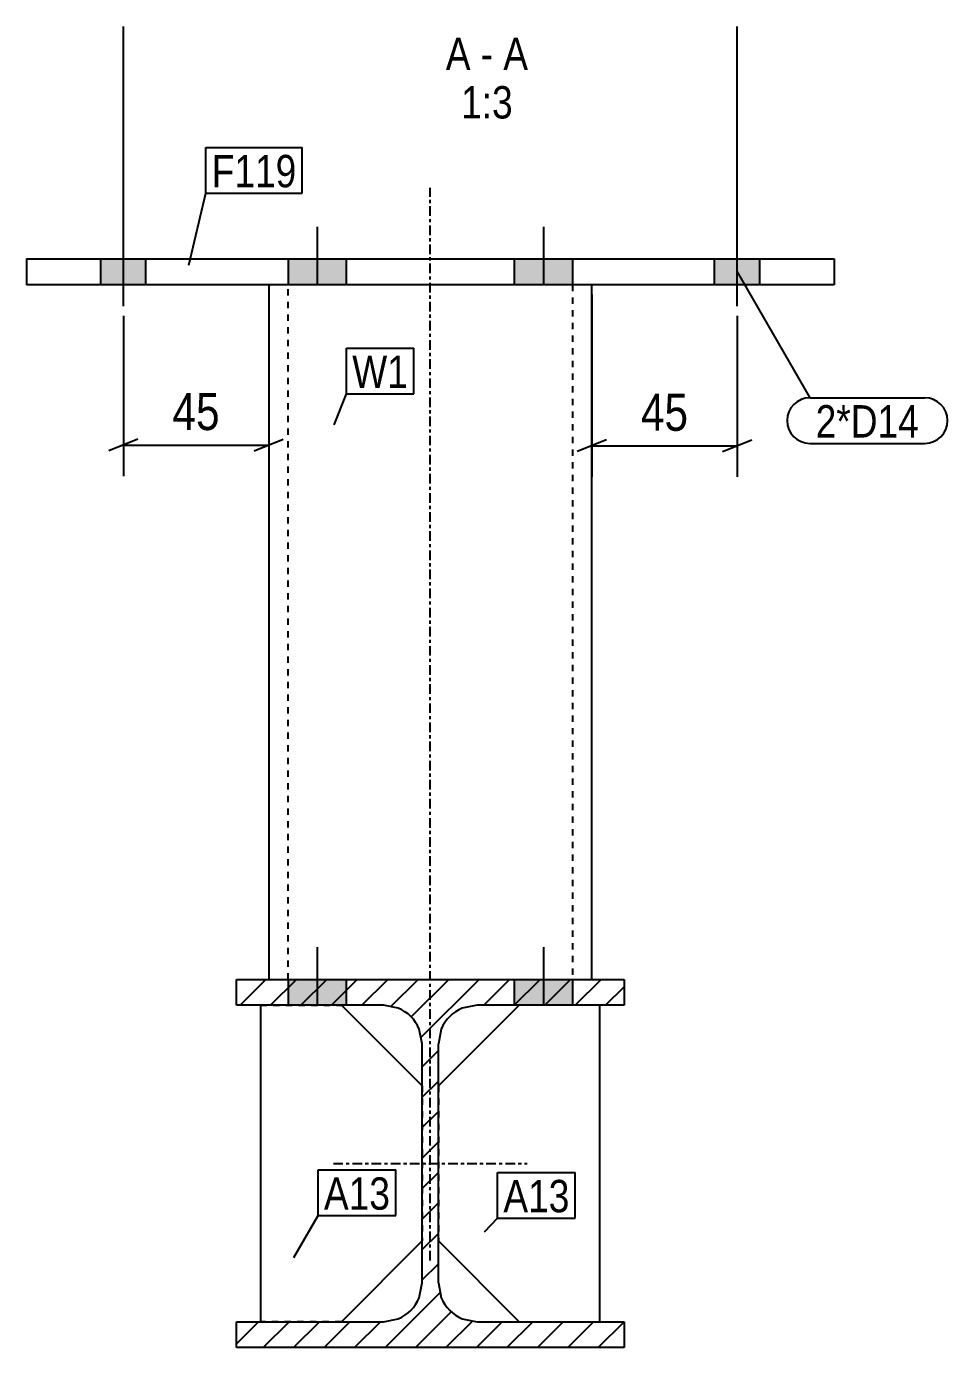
# Model space of a CAD drawing. Header units: millimetres. Extents: x 24 to 29639, y 5 to 975.
# Drawn here: x 12132.6 to 12417.8, y 7.2 to 416.2 of the extents above; entities that cross this region are included whole.
import ezdxf

# ---------------------------------------------------------------- set-up
doc = ezdxf.new("R2010")
doc.units = ezdxf.units.MM
doc.linetypes.add('DXK_LINE_DOT2', pattern=[3.9198, 1.9599, -1.9599])
doc.linetypes.add('DXK_LINE_DOT3', pattern=[5.9187, 2.979, -0.9799, 0.9799, -0.9799])
for name, color, linetype in [('MÅLSÆTNING', 7, 'Continuous'), ('STÅL', 7, 'Continuous'), ('TEKST', 7, 'Continuous')]:
    doc.layers.add(name, color=color, linetype=linetype)
doc.styles.add('Arial Narrow', font='ARIALN.TTF', dxfattribs={"height": 0.2})

msp = doc.modelspace()

# ---------------------------------------------------------------- hatches: boundary and pattern name
at = {"layer": 'STÅL', "linetype": 'Continuous'}
for points in [[(12155.64, 336.2), (12169.64, 336.2), (12169.64, 344.2), (12155.64, 344.2)], [(12213.64, 336.2), (12231.64, 336.2), (12231.64, 344.2), (12213.64, 344.2)], [(12213.64, 336.2), (12231.64, 336.2), (12231.64, 344.2), (12213.64, 344.2)], [(12283.64, 336.2), (12301.64, 336.2), (12301.64, 344.2), (12283.64, 344.2)], [(12283.64, 336.2), (12301.64, 336.2), (12301.64, 344.2), (12283.64, 344.2)], [(12345.64, 336.2), (12359.64, 336.2), (12359.64, 344.2), (12345.64, 344.2)], [(12213.64, 113.2), (12231.64, 113.2), (12231.64, 121.2), (12213.64, 121.2)], [(12283.64, 113.2), (12301.64, 113.2), (12301.64, 121.2), (12283.64, 121.2)]]:
    msp.add_hatch(color=96, dxfattribs=at).paths.add_polyline_path(points)
h = msp.add_hatch(dxfattribs=at)
h.set_pattern_fill('', scale=2.1, style=0, pattern_type=0)
h.set_pattern_definition([(45, (12317.639, 15.2), (-4.71463, 4.71463), [])])
h.paths.add_polyline_path([(12317.64, 7.2), (12317.64, 15.2), (12272.14, 15.2), (12267.55, 16.11), (12263.65, 18.71), (12261.05, 22.61), (12260.14, 27.2), (12260.14, 101.2), (12261.05, 105.79), (12263.65, 109.69), (12267.55, 112.29), (12272.14, 113.2), (12317.64, 113.2), (12317.64, 121.2), (12197.64, 121.2), (12197.64, 113.2), (12243.14, 113.2), (12247.73, 112.29), (12251.62, 109.69), (12254.23, 105.79), (12255.14, 101.2), (12255.14, 27.2), (12254.23, 22.61), (12251.62, 18.71), (12247.73, 16.11), (12243.14, 15.2), (12197.64, 15.2), (12197.64, 7.2)])

# ---------------------------------------------------------------- linework, layer by layer
at = {"layer": 'MÅLSÆTNING', "color": 7, "linetype": 'Continuous'}
for p, q in [((12207.64, 333.2), (12207.64, 277)), ((12307.64, 333.2), (12307.64, 276.77)), ((12162.64, 326.6), (12162.64, 277)), ((12352.64, 326.6), (12352.64, 276.77)), ((12167.14, 288.4), (12158.14, 284.8)), ((12162.64, 286.6), (12207.64, 286.6)), ((12203.14, 284.8), (12212.14, 288.4)), ((12312.14, 288.17), (12303.14, 284.57)), ((12307.64, 286.37), (12352.64, 286.37)), ((12348.14, 284.57), (12357.14, 288.17))]:
    msp.add_line(p, q, dxfattribs=at)
at = {"layer": 'STÅL', "color": 96, "linetype": 'Continuous'}
for p, q in [((12162.64, 329.6), (12162.64, 416.2)), ((12352.64, 329.6), (12352.64, 416.2)), ((12222.64, 354.2), (12222.64, 336.2)), ((12222.64, 354.2), (12222.64, 336.2)), ((12292.64, 354.2), (12292.64, 336.2)), ((12292.64, 354.2), (12292.64, 336.2)), ((12155.64, 336.2), (12155.64, 344.2)), ((12169.64, 336.2), (12169.64, 344.2)), ((12213.64, 344.2), (12213.64, 336.2)), ((12213.64, 344.2), (12213.64, 336.2)), ((12231.64, 344.2), (12231.64, 336.2)), ((12231.64, 344.2), (12231.64, 336.2)), ((12283.64, 344.2), (12283.64, 336.2)), ((12283.64, 344.2), (12283.64, 336.2)), ((12301.64, 344.2), (12301.64, 336.2)), ((12301.64, 344.2), (12301.64, 336.2)), ((12345.64, 336.2), (12345.64, 344.2)), ((12359.64, 336.2), (12359.64, 344.2)), ((12222.64, 131.2), (12222.64, 113.2)), ((12292.64, 131.2), (12292.64, 113.2)), ((12213.64, 121.2), (12213.64, 113.2)), ((12231.64, 121.2), (12231.64, 113.2)), ((12283.64, 121.2), (12283.64, 113.2)), ((12301.64, 121.2), (12301.64, 113.2))]:
    msp.add_line(p, q, dxfattribs=at)
at = {"layer": 'STÅL', "color": 7, "linetype": 'DXK_LINE_DOT3'}
for p, q in [((12257.64, 91.2), (12257.64, 366.2)), ((12257.64, 34.2), (12257.64, 91.2)), ((12227.64, 64.2), (12287.64, 64.2))]:
    msp.add_line(p, q, dxfattribs=at)
at = {"layer": 'STÅL', "color": 2, "linetype": 'Continuous'}
for p, q in [((12132.64, 344.2), (12132.64, 336.2)), ((12132.64, 344.2), (12382.64, 344.2)), ((12382.64, 344.2), (12382.64, 336.2)), ((12382.64, 336.2), (12132.64, 336.2)), ((12207.64, 336.2), (12207.64, 121.2)), ((12307.64, 121.2), (12307.64, 336.2)), ((12197.64, 113.2), (12197.64, 121.2)), ((12197.64, 121.2), (12317.64, 121.2)), ((12317.64, 121.2), (12317.64, 113.2)), ((12243.14, 113.2), (12197.64, 113.2)), ((12205.14, 113.2), (12205.14, 15.2)), ((12230.14, 113.2), (12255.14, 88.2)), ((12247.73, 112.29), (12243.14, 113.2)), ((12285.14, 113.2), (12260.14, 88.2)), ((12272.14, 113.2), (12267.55, 112.29)), ((12317.64, 113.2), (12272.14, 113.2)), ((12310.14, 15.2), (12310.14, 113.2)), ((12255.14, 101.2), (12254.23, 105.79)), ((12261.05, 105.79), (12260.14, 101.2)), ((12255.14, 27.2), (12255.14, 101.2)), ((12260.14, 27.2), (12260.14, 101.2)), ((12255.14, 40.2), (12230.14, 15.2)), ((12260.14, 40.2), (12285.14, 15.2)), ((12254.23, 22.61), (12255.14, 27.2)), ((12260.14, 27.2), (12261.05, 22.61)), ((12197.64, 7.2), (12197.64, 15.2)), ((12197.64, 15.2), (12243.14, 15.2)), ((12243.14, 15.2), (12247.73, 16.11)), ((12267.55, 16.11), (12272.14, 15.2)), ((12272.14, 15.2), (12317.64, 15.2)), ((12317.64, 15.2), (12317.64, 7.2)), ((12317.64, 7.2), (12197.64, 7.2))]:
    msp.add_line(p, q, dxfattribs=at)
at = {"layer": 'STÅL', "color": 7, "linetype": 'DXK_LINE_DOT2'}
for p, q in [((12307.64, 336.2), (12207.64, 336.2)), ((12213.64, 121.2), (12213.64, 336.2)), ((12301.64, 336.2), (12301.64, 121.2)), ((12207.64, 121.2), (12307.64, 121.2)), ((12205.14, 113.2), (12230.14, 113.2)), ((12310.14, 113.2), (12285.14, 113.2)), ((12255.14, 88.2), (12255.14, 40.2)), ((12260.14, 88.2), (12260.14, 40.2)), ((12230.14, 15.2), (12205.14, 15.2)), ((12285.14, 15.2), (12310.14, 15.2))]:
    msp.add_line(p, q, dxfattribs=at)
at = {"layer": 'STÅL', "color": 96, "linetype": 'DXK_LINE_DOT2'}
for p, q in [((12222.64, 131.2), (12222.64, 113.2)), ((12292.64, 131.2), (12292.64, 113.2)), ((12213.64, 121.2), (12213.64, 113.2)), ((12231.64, 121.2), (12231.64, 113.2)), ((12283.64, 121.2), (12283.64, 113.2)), ((12301.64, 121.2), (12301.64, 113.2))]:
    msp.add_line(p, q, dxfattribs=at)
at = {"layer": 'STÅL', "color": 2, "linetype": 'Continuous'}
for centre, start, end in [((12243.14, 101.2), 22.5, 67.5), ((12272.14, 101.2), 112.5, 157.5), ((12243.14, 27.2), 292.5, 337.5), ((12272.14, 27.2), 202.5, 247.5)]:
    msp.add_arc(centre, 12, start, end, dxfattribs=at)

# ---------------------------------------------------------------- wipeouts: each hides what was drawn before it
at = {"color": 0}
for points, layer in [([(12194.85, 288.85), (12194.85, 305.65), (12175.43, 305.65), (12175.43, 288.85)], 'MÅLSÆTNING'), ([(12339.85, 288.62), (12339.85, 305.42), (12320.43, 305.42), (12320.43, 288.62)], 'MÅLSÆTNING'), ([(12216.22, 366.4), (12216.22, 376.9), (12190, 376.9), (12190, 366.4)], 'TEKST'), ([(12250.73, 304.3), (12250.73, 314.8), (12233.48, 314.8), (12233.48, 304.3)], 'TEKST'), ([(12408.91, 288.93), (12408.91, 299.43), (12376.94, 299.43), (12376.94, 288.93)], 'TEKST')]:
    msp.add_wipeout(points, dxfattribs=at).dxf.layer = layer
at = {"color": 0, "linetype": 'Continuous'}
for points in [[(12270.13, 402.7), (12270.13, 413.2), (12262.46, 413.2), (12262.46, 402.7)], [(12277.1, 402.7), (12277.1, 413.2), (12273.28, 413.2), (12273.28, 402.7)], [(12287.92, 402.7), (12287.92, 413.2), (12280.25, 413.2), (12280.25, 402.7)], [(12283.19, 387.7), (12283.19, 398.2), (12267.19, 398.2), (12267.19, 387.7)]]:
    msp.add_wipeout(points, dxfattribs=at).dxf.layer = 'TEKST'

# ---------------------------------------------------------------- next in the draw order: texts
at = {"layer": 'MÅLSÆTNING', "color": 3, "style": 'Arial Narrow'}
for p in [(12177.83, 291.25), (12322.83, 291.02)]:
    msp.add_text('45', height=11.453, dxfattribs=at).set_placement(p)
at = {"layer": 'TEKST', "color": 3, "linetype": 'Continuous', "style": 'Arial Narrow'}
for s, height, p in [('A', 10.02, (12262.46, 402.7)), ('A', 10.02, (12280.25, 402.7)), ('-', 10.02, (12273.28, 402.7)), ('1:3', 10.021, (12267.19, 387.7))]:
    msp.add_text(s, height=height, dxfattribs=at).set_placement(p)

# ---------------------------------------------------------------- next in the draw order: wipeouts: each hides what was drawn before it
at = {"color": 0}
for points in [[(12216.22, 366.4), (12216.22, 376.9), (12190, 376.9), (12190, 366.4)], [(12250.73, 304.3), (12250.73, 314.8), (12233.48, 314.8), (12233.48, 304.3)], [(12408.91, 288.93), (12408.91, 299.43), (12376.94, 299.43), (12376.94, 288.93)], [(12245.2, 49.88), (12245.2, 60.38), (12224.73, 60.38), (12224.73, 49.88)], [(12300.74, 49.09), (12300.74, 59.59), (12280.27, 59.59), (12280.27, 49.09)]]:
    msp.add_wipeout(points, dxfattribs=at).dxf.layer = 'TEKST'

# ---------------------------------------------------------------- next in the draw order: linework, layer by layer
at = {"layer": 'TEKST', "color": 7, "linetype": 'Continuous'}
for p, q in [((12188.2, 378.7), (12218.02, 378.7)), ((12188.2, 364.6), (12188.2, 378.7)), ((12218.02, 364.6), (12218.02, 378.7)), ((12182.93, 342.31), (12188.2, 364.6)), ((12188.2, 364.6), (12218.02, 364.6)), ((12352.64, 340.2), (12375.14, 301.23)), ((12231.68, 316.6), (12252.53, 316.6)), ((12231.68, 302.5), (12231.68, 316.6)), ((12252.53, 302.5), (12252.53, 316.6)), ((12227.93, 292.91), (12231.68, 302.5)), ((12231.68, 302.5), (12252.53, 302.5)), ((12375.14, 301.23), (12410.71, 301.23)), ((12375.14, 287.13), (12410.71, 287.13))]:
    msp.add_line(p, q, dxfattribs=at)
for centre, start, end in [((12375.14, 294.18), 90, 270), ((12410.71, 294.18), 270, 90)]:
    msp.add_arc(centre, 7.05, start, end, dxfattribs=at)

# ---------------------------------------------------------------- next in the draw order: texts
at = {"layer": 'TEKST', "color": 3, "style": 'Arial Narrow'}
for s, p in [('F119', (12190, 366.4)), ('W1', (12233.48, 304.3)), ('2*D14', (12376.94, 288.93))]:
    msp.add_text(s, height=10.021, dxfattribs=at).set_placement(p)

# ---------------------------------------------------------------- next in the draw order: wipeouts: each hides what was drawn before it
at = {"color": 0}
for points in [[(12245.2, 49.88), (12245.2, 60.38), (12224.73, 60.38), (12224.73, 49.88)], [(12300.74, 49.09), (12300.74, 59.59), (12280.27, 59.59), (12280.27, 49.09)]]:
    msp.add_wipeout(points, dxfattribs=at).dxf.layer = 'TEKST'

# ---------------------------------------------------------------- next in the draw order: linework, layer by layer
at = {"layer": 'TEKST', "color": 7, "linetype": 'Continuous'}
for p, q in [((12222.93, 62.18), (12247, 62.18)), ((12222.93, 48.08), (12222.93, 62.18)), ((12247, 48.08), (12247, 62.18)), ((12278.47, 61.39), (12302.54, 61.39)), ((12278.47, 47.29), (12278.47, 61.39)), ((12302.54, 47.29), (12302.54, 61.39)), ((12215.43, 35.09), (12222.93, 48.08)), ((12222.93, 48.08), (12247, 48.08)), ((12274.46, 43.07), (12278.47, 47.29)), ((12278.47, 47.29), (12302.54, 47.29))]:
    msp.add_line(p, q, dxfattribs=at)

# ---------------------------------------------------------------- next in the draw order: texts
at = {"layer": 'TEKST', "color": 3, "style": 'Arial Narrow'}
for p in [(12224.73, 49.88), (12280.27, 49.09)]:
    msp.add_text('A13', height=10.021, dxfattribs=at).set_placement(p)

doc.saveas('drawing.dxf')
